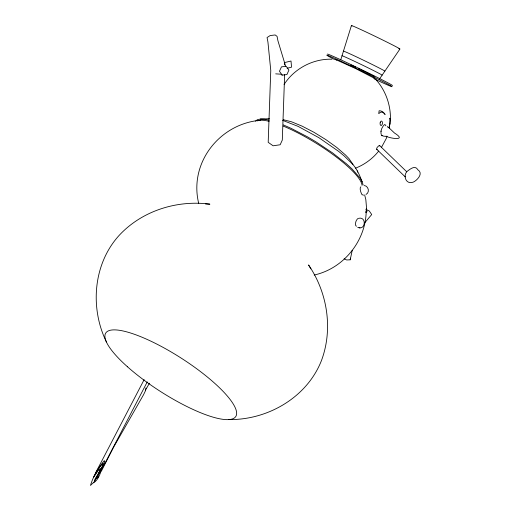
<?xml version="1.0" encoding="UTF-8"?>
<svg xmlns="http://www.w3.org/2000/svg" width="511" height="511" viewBox="0 0 511 511"><rect width="100%" height="100%" fill="white"/><g stroke="black" fill="none" stroke-linecap="round" stroke-linejoin="round"><path stroke-width="0.77" d="M336.532 60.145L335.497 59.474L355.701 68.602L374.825 78.509L373.765 78.081M284.653 74.351L282.296 140.097L280.162 144.766L273.11 145.795L268.192 142.333L270.773 70.492L267.924 41.972L267.055 37.546L270.166 35.559L275.161 34.959L277.058 36.351L277.927 40.778L285.706 66.43M366.215 208.91C366.841 239.672 344.216 268.454 314.188 275.027M384.298 113.372L382.611 112.279A10.884 5.417 84.9 0 0 379.877 112.752L378.734 113.646L379.124 110.766L380.356 110.881A16.786 8.355 84.9 0 1 383.422 112.426L385.102 114.509L384.406 113.416M388.545 127.392L394.505 133.039C407.344 140.998 390.87 138.641 386.144 136.29L386.642 136.354L383.806 136.201L381.449 135.326C379.973 131.723 381.787 127.098 384.451 124.614L385.109 124.671L385.926 125.847M389.261 128.197L389.989 122.653A15.228 1.929 -84.2 0 0 389.733 118.162C391.119 118.36 389.567 124.199 389.516 126.038L389.899 123.451M376.728 149.321L405.229 176.876L405.53 176.57M344.12 258.77L346.682 259.965L350.195 259.812L350.508 258.157M388.092 127.475L387.881 126.504A1.412 0.441 -78 0 0 387.619 126.926M350.195 259.812L352.22 250.377M145.954 387.958L145.271 391.171L143.495 394.824L113.704 447.023L101.491 470.912L100.565 470.995M96.949 476.233L94.637 481.368L90.46 485.45C93.181 476.488 98.01 468.121 103.995 460.96L104.57 460.775L104.455 461.906L102.871 465.802L94.822 479.478L94.637 481.368M380.982 131.512L381.034 131.072M101.21 470.676C99.683 475.16 97.761 480.334 93.5 482.838M406.43 172.073C403.045 176.991 406.641 185.027 413.52 182.012C417.302 180.147 423.587 173.459 417.966 169.876C414.996 164.465 409.784 169.486 406.564 171.792M340.767 59.774L351.427 25.55M387.019 136.169L386.322 138.398L381.538 147.251M98.904 473.071L100.488 468.74L99.798 468.849L98.125 470.676L93.545 477.37M144.14 379.654L95.257 473.512L96.03 472.579M147.27 381.883L106.173 460.96L97.147 477.114L96.553 477.887L102.181 466.843L102.992 463.439L99.217 467.776L94.069 476.182M145.494 390.123L149.423 383.199M255.583 121.222L257.333 119.708L260.361 119.05L269.431 118.712M362.567 194.755L362.267 194.915A6.994 1.239 81.2 0 1 362.146 194.78L362.101 194.729A4.05 0.715 81.2 0 1 361.999 194.57A4.05 1.163 77.8 0 1 361.833 194.34C360.734 192.36 359.31 188.022 360.855 186.79M379.36 79.211L399.928 49.024M284.071 84.481C294.33 68.544 313.058 58.605 332.003 59.206M378.766 150.988C372.749 158.608 364.637 164.574 355.611 168.151M364.656 222.879L371.721 214.537L369.255 210.966L366.004 209.446M96.145 478.686L98.719 476.718M365.755 212.685L366.847 211.746L365.838 199.673L364.656 194.94M366.029 194.461C370.105 192.398 368.501 185.755 364.119 185.512M287.086 68.263L291.551 67.184L291.002 61.02L284.308 62.642L284.512 64.954M260.431 120.251C219.564 123.739 188.719 162.932 198.722 203.474M358.914 218.254C366.866 216.702 365.435 230.972 357.694 227.299M282.2 75.117L286.92 74.549L288.907 70.141L286.186 66.289L281.465 66.852L279.472 71.265L282.2 75.117L280.692 74.178L275.697 73.852M365.665 211.803L366.847 211.746M228.634 419.576C267.515 420.202 306.945 397.552 321.438 360.613C333.261 329.058 327.423 292.522 308.561 264.96L310.835 268.843M363.11 195.081L363.621 195.1M359.156 227.759L360.006 227.804M260.406 119.044L264.589 119.255L269.163 120.168M205.492 203.946L209.874 204.164C176.8 199.775 141.547 210.922 118.801 235.775C93.117 264.276 89.859 308.127 106.422 341.948M381.819 135.715L382.33 135.766M358.377 218.58L357.502 218.791L356.467 220.324A4.305 2.121 -72.1 0 0 355.675 222.419L355.522 224.655A6.055 2.983 -72.1 0 0 355.733 225.472L356.135 226.054A6.055 2.165 -69.2 0 0 356.55 226.124M283.266 119.689L291.545 121.797L302.142 126.153L313.997 132.311L325.961 139.675L336.858 147.532L345.621 155.101L348.956 158.582L352.98 164.357M282.647 120.341L298.06 126.358L318.953 137.734L338.563 151.32L344.05 155.836L352.564 164.114C357.802 169.971 360.664 177.573 363.136 184.893M283.311 124.901L291.142 128.357L307.667 136.942L316.226 142.007L332.342 152.744L346.279 163.673L352.015 168.917L360.038 178.026L362.254 181.82M377.246 149.231A2.37 0.664 -47.3 0 1 376.62 149.18L376.671 148.522A2.376 1.003 -48.7 0 1 377.476 147.072L378.332 146.216A2.293 0.907 -58.7 0 1 379.647 145.59L406.762 171.798M374.825 78.413C385.268 89.399 390.909 104.666 390.41 119.791M357.285 170.859L357.668 172.162M379.647 145.59A2.338 0.588 -56.8 0 1 379.756 145.98M257.429 120.903A62.195 13.938 31.7 0 1 269.08 121.311M283.145 126.057A62.195 13.938 31.7 0 1 362.031 185.34M334.641 59.563A36.147 0.856 25.8 0 1 340.256 60.886A36.147 0.856 25.8 0 1 387.095 83.759A36.147 0.856 25.8 0 1 374.474 79.013M327.436 54.089A36.147 0.856 25.8 0 1 361.366 69.553A36.147 0.856 25.8 0 1 392.48 85.561M350.987 64.993A21.564 0.511 25.8 0 1 355.752 67.241M358.262 68.436A21.564 0.511 25.8 0 1 360.172 69.355M361.52 70.013A21.564 0.511 25.8 0 1 365.103 71.757M365.793 72.096A21.564 0.511 25.8 0 1 370.386 74.376M371.772 75.079A21.564 0.511 25.8 0 1 374.269 76.35M351.983 26.004A26.955 0.639 25.8 0 1 376.728 37.086A26.955 0.639 25.8 0 1 398.829 48.673M342.006 55.782A22.28 0.53 25.8 0 1 362.925 65.319A22.28 0.53 25.8 0 1 382.1 75.187M343.456 51.132A23.001 0.543 25.8 0 1 365.046 60.975A23.001 0.543 25.8 0 1 384.84 71.163M380.229 122.48L380.12 123.062A2.453 1.386 -85.5 0 0 380.299 124.773L381.053 125.655L382.068 124.71A2.338 1.041 -81.3 0 0 382.445 123.03L382.298 121.816L381.602 121.094A2.082 1.175 -85.5 0 0 380.663 121.541L380.229 122.48M127.475 366.783A77.25 19.635 32.7 0 0 235.437 416.963A77.25 19.635 32.7 0 0 149.442 340.492A77.25 19.635 32.7 0 0 127.475 366.783"/></g></svg>
